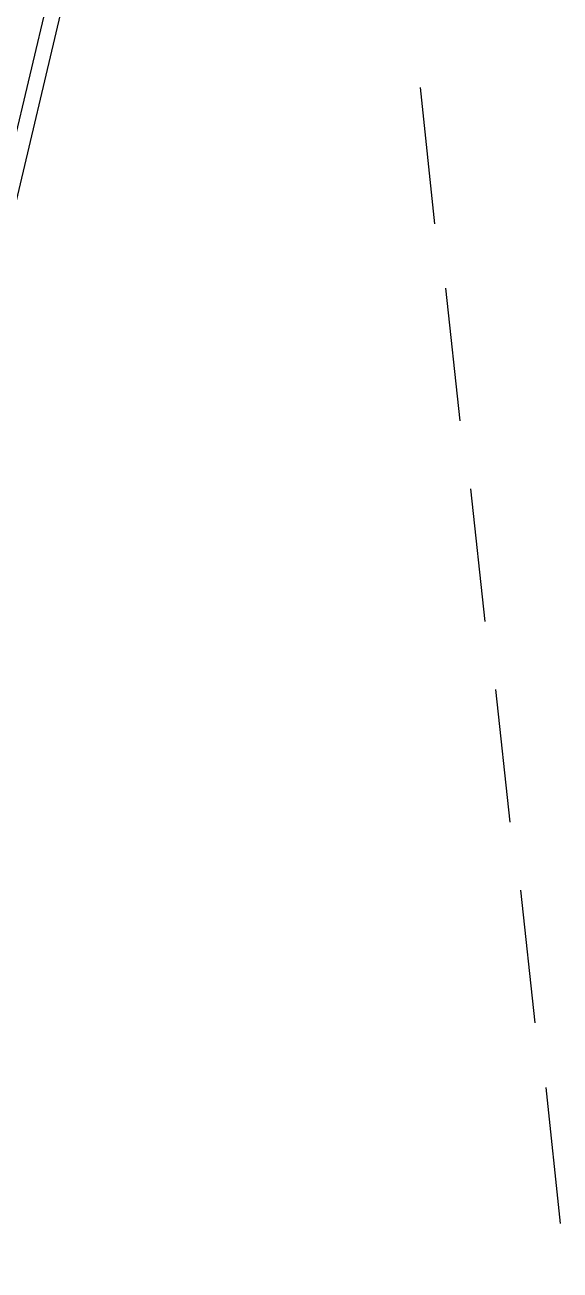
# Model space of a CAD drawing. Header units: feet. Extents: x -84 to 198, y -22 to 181.
# Drawn here: x 133.436 to 135.427, y 94.231 to 98.864 of the extents above; entities that cross this region are included whole.
import ezdxf

# ---------------------------------------------------------------- set-up
doc = ezdxf.new("R2010")
doc.units = ezdxf.units.FT
doc.layers.add('A-LINEA', color=7, linetype='CONTINUOUS')

msp = doc.modelspace()

# ---------------------------------------------------------------- linework, layer by layer
at = {"layer": 'A-LINEA'}
for p, q in [((135.1333, 105.7644), (133.3867, 98.3911)), ((134.9067, 98.6311), (134.96, 98.1244)), ((135, 97.8844), (135.0533, 97.3911)), ((135.0933, 97.1378), (135.1467, 96.6444)), ((135.1867, 96.3911), (135.24, 95.8978)), ((135.28, 95.6444), (135.3333, 95.1511)), ((135.3733, 94.9111), (135.4267, 94.4044))]:
    msp.add_line(p, q, dxfattribs=at)
msp.add_lwpolyline([(124.5867, 91.1511), (131.36, 89.5511), (135.2667, 106.0978)], dxfattribs=at)

doc.saveas('drawing.dxf')
